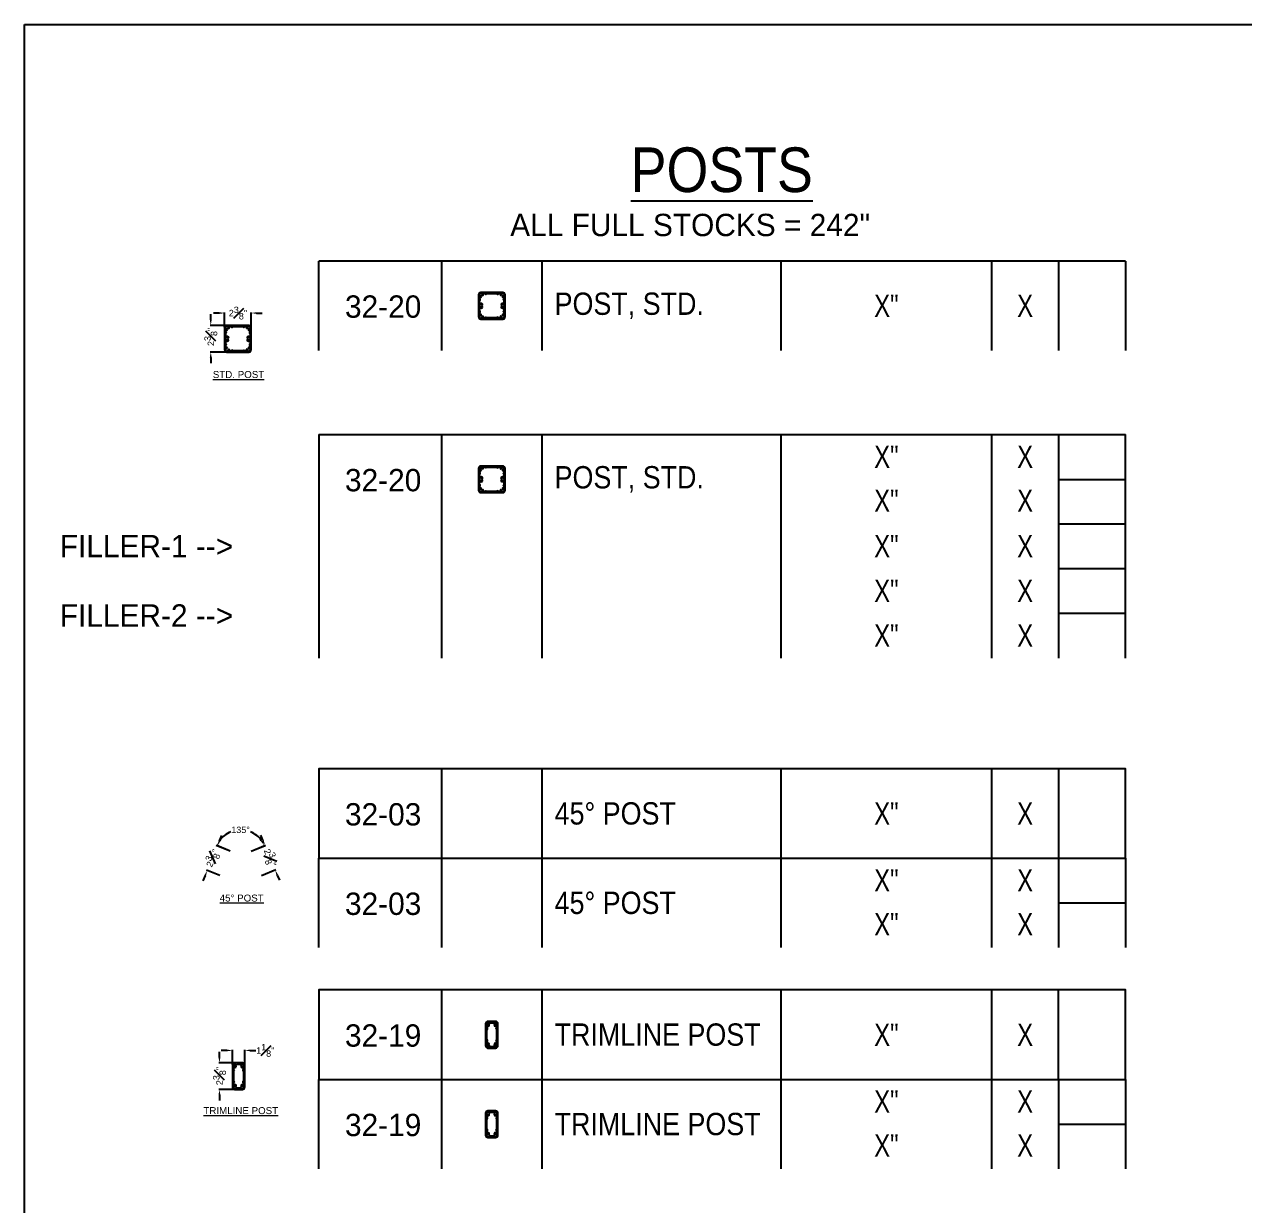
# Model space of a CAD drawing. Header units: inches. Extents: x -333 to 1223, y -450 to 45.
# Drawn here: x -26.4 to 82.8, y -72.9 to 32.9 of the extents above; entities that cross this region are included whole.
import ezdxf
from ezdxf.enums import TextEntityAlignment as Align

# ---------------------------------------------------------------- set-up
doc = ezdxf.new("R2010")
doc.units = ezdxf.units.IN
doc.header["$MEASUREMENT"] = 0
doc.layers.get('Defpoints').update_dxf_attribs({"color": 85})
for name, color, linetype in [('Detail', 251, 'Continuous'), ('Dims', 1, 'Continuous'), ('NOTES', 7, 'Continuous'), ('PL', 252, 'Continuous')]:
    doc.layers.add(name, color=color, linetype=linetype)
doc.styles.add('Schedule', font='GOTHIC.TTF', dxfattribs={"width": 0.9})
doc.styles.add('SM0', font='arial.ttf', dxfattribs={"height": 0.575})
doc.styles.get("Standard").update_dxf_attribs({"font": 'arial.ttf'})
doc.styles.add('style-sm', font='arial.ttf', dxfattribs={"height": 0.25})
doc.dimstyles.new('Arch-sm', dxfattribs={"dimtxt": 0.25, "dimasz": 0.25, "dimexe": 0.0625, "dimexo": 0.0625, "dimgap": 0.125, "dimtad": 0, "dimdec": 4, "dimzin": 0, "dimdsep": 46, "dimlunit": 4, "dimtxsty": 'style-sm', "dimcen": 0.09, "dimclrd": 256, "dimclre": 256, "dimclrt": 7, "dimadec": 1, "dimazin": 1, "dimtfac": 1, "dimtdec": 4, "dimtofl": 0, "dimtmove": 0, "dimatfit": 3, "dimfxl": 0.18, "dimfrac": 1, "dimtolj": 1, "dimtzin": 0, "dimlwd": -1, "dimlwe": -1, "dimarcsym": 0})

# ---------------------------------------------------------------- blocks, each defined once
blk = doc.blocks.new('32-20-BLOCK-1')
for p, q in [((72.27, 0), (0, 0)), ((0, -8.01), (0, 0)), ((10.99, 0), (10.99, -8.01)), ((19.99, 0), (19.99, -8.01)), ((41.4, 0), (41.4, -8.01)), ((60.27, 0), (60.27, -8.01)), ((66.27, 0), (66.27, -8.01)), ((72.27, 0), (72.27, -8.01))]:
    blk.add_line(p, q)
for points in [[(16.48, -5.2, 0.414214), (16.68, -4.99), (16.68, -3.02, 0.414214), (16.48, -2.82), (14.51, -2.82, 0.414214), (14.31, -3.02), (14.31, -4.99, 0.414214), (14.51, -5.2)], [(14.66, -4.16, 1), (14.59, -4.09, -2.347638), (14.59, -3.92, 1), (14.66, -3.85, 0.336086), (14.4, -3.82), (14.4, -3.53, 1), (14.4, -3.41), (14.4, -3.21, 0.128578), (14.51, -3.24, 1), (14.51, -3.14, -2.347638), (14.63, -3.02, 1), (14.72, -3.02, 0.128578), (14.69, -2.92), (14.9, -2.92, 1), (15.02, -2.92), (15.4, -2.92), (15.41, -2.93), (15.42, -2.92), (15.56, -2.92), (15.57, -2.93), (15.58, -2.92), (15.97, -2.92, 1), (16.09, -2.92), (16.29, -2.92, 0.128578), (16.26, -3.02, 1), (16.36, -3.02, -2.347638), (16.48, -3.14, 1), (16.48, -3.24, 0.128578), (16.58, -3.21), (16.58, -3.41, 1), (16.58, -3.53), (16.58, -3.82, 0.336086), (16.33, -3.85, 1), (16.4, -3.92, -2.347638), (16.4, -4.09, 1), (16.33, -4.16, 0.336086), (16.58, -4.19), (16.58, -4.49, 1), (16.58, -4.6), (16.58, -4.81, 0.128578), (16.48, -4.78, 1), (16.48, -4.87, -2.347638), (16.36, -4.99, 1), (16.26, -4.99, 0.128578), (16.29, -5.1), (16.09, -5.1, 1), (15.97, -5.1), (15.02, -5.1, 1), (14.9, -5.1), (14.69, -5.1, 0.128578), (14.72, -4.99, 1), (14.63, -4.99, -2.347638), (14.51, -4.87, 1), (14.51, -4.78, 0.128578), (14.4, -4.81), (14.4, -4.6, 1), (14.4, -4.49), (14.4, -4.19, 0.336086)]]:
    blk.add_lwpolyline(points, format="xyb", close=True)
at = {"layer": 'NOTES', "style": 'Schedule'}
blk.add_text('32-20', height=2, dxfattribs=at).set_placement((5.76, -4.08), align=Align.MIDDLE_CENTER)
at = {"layer": 'NOTES', "insert": (21.12, -4.01), "char_height": 2, "width": 16.7068, "attachment_point": 4, "style": 'Schedule'}
blk.add_mtext('POST, STD.', dxfattribs=at)
at = {"layer": 'NOTES', "style": 'Schedule', "width": 0.8}
for tag, p in [('LEN', (50.84, -4.01)), ('QTY', (63.27, -4.01))]:
    blk.add_attdef(tag, text='', height=2, dxfattribs=at).set_placement(p, align=Align.MIDDLE_CENTER)
blk = doc.blocks.new('32-03-BLOCK-1')
for p, q in [((10.99, 0), (10.99, -8.01)), ((19.99, 0), (19.99, -8.01)), ((41.4, 0), (41.4, -8.01)), ((60.27, 0), (60.27, -8.01)), ((66.27, 0), (66.27, -8.01))]:
    blk.add_line(p, q)
blk.add_lwpolyline([(72.27, -8.01), (72.27, 0), (0, 0), (0, -8.01)])
at = {"layer": 'NOTES', "style": 'Schedule'}
blk.add_text('32-03', height=2, dxfattribs=at).set_placement((5.76, -4.08), align=Align.MIDDLE_CENTER)
at = {"layer": 'NOTES', "insert": (21.12, -4.01), "char_height": 2, "width": 16.7068, "attachment_point": 4, "style": 'Schedule'}
blk.add_mtext('45%%D POST', dxfattribs=at)
at = {"layer": 'NOTES', "style": 'Schedule', "width": 0.8}
for tag, p in [('LEN', (50.84, -4.01)), ('QTY', (63.27, -4.01))]:
    blk.add_attdef(tag, text='', height=2, dxfattribs=at).set_placement(p, align=Align.MIDDLE_CENTER)
blk = doc.blocks.new('32-03-BLOCK-2')
for p, q in [((10.99, 0), (10.99, -8.01)), ((19.99, 0), (19.99, -8.01)), ((41.4, 0), (41.4, -8.01)), ((60.27, 0), (60.27, -8.01)), ((66.27, 0), (66.27, -8.01)), ((66.27, -4.01), (72.27, -4.01))]:
    blk.add_line(p, q)
blk.add_lwpolyline([(0, -8.01), (0, -8.01), (0, 0), (72.27, 0), (72.27, -8.01)])
at = {"layer": 'NOTES', "style": 'Schedule'}
blk.add_text('32-03', height=2, dxfattribs=at).set_placement((5.76, -4.08), align=Align.MIDDLE_CENTER)
at = {"layer": 'NOTES', "insert": (21.12, -4.01), "char_height": 2, "width": 16.7068, "attachment_point": 4, "style": 'Schedule'}
blk.add_mtext('45%%D POST', dxfattribs=at)
at = {"layer": 'NOTES', "style": 'Schedule', "width": 0.8}
for tag, p in [('LEN', (50.84, -1.98)), ('QTY', (63.27, -1.98)), ('LEN2', (50.84, -5.92)), ('QTY2', (63.27, -5.92))]:
    blk.add_attdef(tag, text='', height=2, dxfattribs=at).set_placement(p, align=Align.MIDDLE_CENTER)
blk = doc.blocks.new('32-19-BLOCK-1')
for p, q in [((10.99, 0), (10.99, -8.01)), ((19.99, 0), (19.99, -8.01)), ((41.4, 0), (41.4, -8.01)), ((60.27, 0), (60.27, -8.01))]:
    blk.add_line(p, q)
for points in [[(72.27, -8.01), (72.27, 0), (0, 0), (0, -8.01)], [(66.27, -8.01), (66.27, 0)]]:
    blk.add_lwpolyline(points)
for points in [[(14.94, -3.02), (14.94, -4.99, 0.414214), (15.15, -5.2), (15.84, -5.2, 0.414214), (16.04, -4.99), (16.04, -3.02, 0.414214), (15.84, -2.82), (15.15, -2.82, 0.414214), (14.94, -3.02)], [(15.34, -2.94), (15.65, -2.94, 0.848047), (15.74, -2.97, -2.34745), (15.79, -3.13, 1), (15.74, -3.22, 0.195976), (15.9, -3.23, -0.510056), (15.92, -3.24), (15.92, -3.41, 1), (15.92, -3.53), (15.92, -4.48, 1), (15.92, -4.6), (15.92, -4.77, -0.510068), (15.9, -4.79, 0.195966), (15.74, -4.8, 1.000018), (15.79, -4.89, -2.347508), (15.74, -5.05, 0.848063), (15.65, -5.08), (15.34, -5.08, 0.848048), (15.25, -5.05, -2.34745), (15.2, -4.89, 1), (15.24, -4.8, 0.195976), (15.08, -4.79, -0.510055), (15.06, -4.77), (15.06, -4.6, 1), (15.06, -4.48), (15.06, -3.53, 1), (15.06, -3.41), (15.06, -3.24, -0.510068), (15.08, -3.23, 0.195966), (15.24, -3.22, 1.000018), (15.2, -3.13, -2.347506), (15.25, -2.97, 0.848063), (15.34, -2.94, -2.132183)]]:
    blk.add_lwpolyline(points, format="xyb")
at = {"layer": 'NOTES', "style": 'Schedule'}
blk.add_text('32-19', height=2, dxfattribs=at).set_placement((5.76, -4.08), align=Align.MIDDLE_CENTER)
at = {"layer": 'NOTES', "insert": (21.12, -4.01), "char_height": 2, "width": 20.2828, "attachment_point": 4, "style": 'Schedule'}
blk.add_mtext('TRIMLINE POST', dxfattribs=at)
at = {"layer": 'NOTES', "style": 'Schedule', "width": 0.8}
for tag, p in [('LEN', (50.84, -4.01)), ('QTY', (63.27, -4.01))]:
    blk.add_attdef(tag, text='', height=2, dxfattribs=at).set_placement(p, align=Align.MIDDLE_CENTER)
blk = doc.blocks.new('32-19-BLOCK-2')
for p, q in [((10.99, 0), (10.99, -8.01)), ((19.99, 0), (19.99, -8.01)), ((41.4, 0), (41.4, -8.01)), ((60.27, 0), (60.27, -8.01)), ((66.27, -4.01), (72.27, -4.01))]:
    blk.add_line(p, q)
for points in [[(0, -8.01), (0, 0), (72.27, 0), (72.27, -8.01)], [(66.27, 0), (66.27, -8.01)]]:
    blk.add_lwpolyline(points)
for points in [[(14.94, -3.02), (14.94, -4.99, 0.414214), (15.15, -5.2), (15.84, -5.2, 0.414214), (16.04, -4.99), (16.04, -3.02, 0.414214), (15.84, -2.82), (15.15, -2.82, 0.414214), (14.94, -3.02)], [(15.34, -2.94), (15.65, -2.94, 0.848047), (15.74, -2.97, -2.34745), (15.79, -3.13, 1), (15.74, -3.22, 0.195976), (15.9, -3.23, -0.510056), (15.92, -3.24), (15.92, -3.41, 1), (15.92, -3.53), (15.92, -4.48, 1), (15.92, -4.6), (15.92, -4.77, -0.510068), (15.9, -4.79, 0.195966), (15.74, -4.8, 1.000018), (15.79, -4.89, -2.347508), (15.74, -5.05, 0.848063), (15.65, -5.08), (15.34, -5.08, 0.848048), (15.25, -5.05, -2.34745), (15.2, -4.89, 1), (15.24, -4.8, 0.195976), (15.08, -4.79, -0.510055), (15.06, -4.77), (15.06, -4.6, 1), (15.06, -4.48), (15.06, -3.53, 1), (15.06, -3.41), (15.06, -3.24, -0.510068), (15.08, -3.23, 0.195966), (15.24, -3.22, 1.000018), (15.2, -3.13, -2.347506), (15.25, -2.97, 0.848063), (15.34, -2.94, -2.132183)]]:
    blk.add_lwpolyline(points, format="xyb")
at = {"layer": 'NOTES', "style": 'Schedule'}
blk.add_text('32-19', height=2, dxfattribs=at).set_placement((5.76, -4.08), align=Align.MIDDLE_CENTER)
at = {"layer": 'NOTES', "insert": (21.12, -4.01), "char_height": 2, "width": 20.2828, "attachment_point": 4, "style": 'Schedule'}
blk.add_mtext('TRIMLINE POST', dxfattribs=at)
at = {"layer": 'NOTES', "style": 'Schedule', "width": 0.8}
for tag, p in [('LEN', (50.84, -1.98)), ('QTY', (63.27, -1.98)), ('LEN2', (50.84, -5.92)), ('QTY2', (63.27, -5.92))]:
    blk.add_attdef(tag, text='', height=2, dxfattribs=at).set_placement(p, align=Align.MIDDLE_CENTER)
blk = doc.blocks.new('*D65')
at = {"layer": 'Defpoints', "color": 0, "transparency": 16777216}
for p in [(-6.64, -59.04), (-7.74, -60.36), (-6.64, -60.36)]:
    blk.add_point(p, dxfattribs=at)
at = {"layer": 'Dims', "transparency": 16777216}
for p, q in [((-7.74, -60.3), (-7.74, -58.98)), ((-6.64, -60.3), (-6.64, -58.98)), ((-8.24, -59.04), (-8.74, -59.04)), ((-6.14, -59.04), (-5.64, -59.04))]:
    blk.add_line(p, q, dxfattribs=at)
for points in [[(-8.24, -58.96), (-8.24, -59.12), (-7.74, -59.04)], [(-6.14, -58.96), (-6.14, -59.12), (-6.64, -59.04)]]:
    blk.add_solid(points, dxfattribs=at)
at = {"layer": 'Dims', "color": 7, "transparency": 16777216, "insert": (-4.8, -59.04), "char_height": 0.575, "attachment_point": 5, "style": 'SM0'}
blk.add_mtext('\\A1;1{\\H1.000000x;\\S1#8;}"', dxfattribs=at)
blk = doc.blocks.new('*D66')
at = {"layer": 'Defpoints', "color": 0, "transparency": 16777216}
for p in [(-7.54, -60.16), (-8.9, -62.53), (-7.54, -62.53)]:
    blk.add_point(p, dxfattribs=at)
at = {"layer": 'Dims', "transparency": 16777216}
for p, q in [((-8.9, -59.66), (-8.9, -59.16)), ((-7.6, -60.16), (-8.96, -60.16)), ((-7.6, -62.53), (-8.96, -62.53)), ((-8.9, -63.03), (-8.9, -63.53))]:
    blk.add_line(p, q, dxfattribs=at)
for points in [[(-8.99, -59.66), (-8.82, -59.66), (-8.9, -60.16)], [(-8.99, -63.03), (-8.82, -63.03), (-8.9, -62.53)]]:
    blk.add_solid(points, dxfattribs=at)
at = {"layer": 'Dims', "color": 7, "transparency": 16777216, "insert": (-8.9, -61.34), "char_height": 0.575, "attachment_point": 5, "rotation": 90, "style": 'SM0'}
blk.add_mtext('\\A1;2{\\H1.000000x;\\S3#8;}"', dxfattribs=at)
blk = doc.blocks.new('*D49')
at = {"layer": 'Defpoints', "color": 0, "transparency": 16777216}
for p in [(-7.9, -41.21), (-9.99, -42.91), (-8.81, -43.4)]:
    blk.add_point(p, dxfattribs=at)
at = {"layer": 'Dims', "transparency": 16777216}
for p, q in [((-8.89, -40.25), (-8.7, -39.79)), ((-7.95, -41.18), (-9.14, -40.69)), ((-10.18, -43.37), (-10.38, -43.83)), ((-8.86, -43.38), (-10.05, -42.89))]:
    blk.add_line(p, q, dxfattribs=at)
for points in [[(-8.97, -40.22), (-8.81, -40.28), (-9.08, -40.71)], [(-10.26, -43.34), (-10.11, -43.4), (-9.99, -42.91)]]:
    blk.add_solid(points, dxfattribs=at)
at = {"layer": 'Dims', "color": 7, "transparency": 16777216, "insert": (-9.54, -41.81), "char_height": 0.575, "attachment_point": 5, "rotation": 67.5, "style": 'SM0'}
blk.add_mtext('\\A1;2{\\H1.000000x;\\S3#8;}"', dxfattribs=at)
blk = doc.blocks.new('*D50')
at = {"layer": 'Defpoints', "color": 0, "transparency": 16777216}
for p in [(-6.12, -41.21), (-5.21, -43.4), (-3.91, -42.87)]:
    blk.add_point(p, dxfattribs=at)
at = {"layer": 'Dims', "transparency": 16777216}
for p, q in [((-5.02, -40.21), (-5.21, -39.75)), ((-6.06, -41.18), (-4.77, -40.65)), ((-5.15, -43.38), (-3.86, -42.84)), ((-3.72, -43.33), (-3.53, -43.79))]:
    blk.add_line(p, q, dxfattribs=at)
for points in [[(-4.94, -40.18), (-5.09, -40.24), (-4.82, -40.67)], [(-3.65, -43.3), (-3.8, -43.36), (-3.91, -42.87)]]:
    blk.add_solid(points, dxfattribs=at)
at = {"layer": 'Dims', "color": 7, "transparency": 16777216, "insert": (-4.37, -41.77), "char_height": 0.575, "attachment_point": 5, "rotation": 292.5, "style": 'SM0'}
blk.add_mtext('\\A1;2{\\H1.000000x;\\S3#8;}"', dxfattribs=at)
blk = doc.blocks.new('*D51')
at = {"layer": 'Defpoints', "color": 0, "transparency": 16777216}
for p in [(-6.13, -39.45), (-7.9, -41.21), (-6.12, -41.21), (-7.1, -41.54), (-6.91, -41.54)]:
    blk.add_point(p, dxfattribs=at)
at = {"layer": 'Dims', "transparency": 16777216}
for p, q in [((-7.95, -41.18), (-9.19, -40.67)), ((-6.06, -41.18), (-4.82, -40.67))]:
    blk.add_line(p, q, dxfattribs=at)
for start, end in [(112.6457, 145.0163), (34.9837, 67.3543)]:
    blk.add_arc((-7.01, -41.57), 2.3, start, end, dxfattribs=at)
for points in [[(-8.82, -40.3), (-8.96, -40.22), (-9.13, -40.69)], [(-5.05, -40.22), (-5.2, -40.3), (-4.88, -40.69)]]:
    blk.add_solid(points, dxfattribs=at)
at = {"layer": 'Dims', "color": 7, "transparency": 16777216, "insert": (-7.01, -39.28), "char_height": 0.575, "attachment_point": 5, "style": 'SM0'}
blk.add_mtext('\\A1;135°', dxfattribs=at)
blk = doc.blocks.new('*D19')
at = {"layer": 'Defpoints', "color": 0, "transparency": 16777216}
for p in [(-8.44, 7.03), (-8.44, 5.71), (-6.07, 5.71)]:
    blk.add_point(p, dxfattribs=at)
at = {"layer": 'Dims', "transparency": 16777216}
for p, q in [((-8.94, 7.03), (-9.44, 7.03)), ((-8.44, 5.77), (-8.44, 7.09)), ((-6.07, 5.77), (-6.07, 7.09)), ((-5.57, 7.03), (-5.07, 7.03))]:
    blk.add_line(p, q, dxfattribs=at)
for points in [[(-8.94, 7.11), (-8.94, 6.95), (-8.44, 7.03)], [(-5.57, 7.11), (-5.57, 6.95), (-6.07, 7.03)]]:
    blk.add_solid(points, dxfattribs=at)
at = {"layer": 'Dims', "color": 7, "transparency": 16777216, "insert": (-7.25, 7.03), "char_height": 0.575, "attachment_point": 5, "style": 'SM0'}
blk.add_mtext('\\A1;2{\\H1.000000x;\\S3#8;}"', dxfattribs=at)
blk = doc.blocks.new('*D20')
at = {"layer": 'Defpoints', "color": 0, "transparency": 16777216}
for p in [(-9.68, 5.92), (-8.24, 5.92), (-8.24, 3.54)]:
    blk.add_point(p, dxfattribs=at)
at = {"layer": 'Dims', "transparency": 16777216}
for p, q in [((-9.68, 6.42), (-9.68, 6.92)), ((-8.3, 5.92), (-9.75, 5.92)), ((-8.3, 3.54), (-9.75, 3.54)), ((-9.68, 3.04), (-9.68, 2.54))]:
    blk.add_line(p, q, dxfattribs=at)
for points in [[(-9.77, 6.42), (-9.6, 6.42), (-9.68, 5.92)], [(-9.77, 3.04), (-9.6, 3.04), (-9.68, 3.54)]]:
    blk.add_solid(points, dxfattribs=at)
at = {"layer": 'Dims', "color": 7, "transparency": 16777216, "insert": (-9.68, 4.89), "char_height": 0.575, "attachment_point": 5, "rotation": 90, "style": 'SM0'}
blk.add_mtext('\\A1;2{\\H1.000000x;\\S3#8;}"', dxfattribs=at)
blk = doc.blocks.new('32-20-BLOCK-0')
for p, q in [((0, 0), (0, -8.01)), ((0, 0), (72.27, 0)), ((10.99, 0), (10.99, -8.01)), ((19.99, 0), (19.99, -8.01)), ((41.4, 0), (41.4, -8.01)), ((60.27, 0), (60.27, -8.01)), ((66.27, 0), (66.27, -8.01)), ((72.27, -8.01), (72.27, 0)), ((66.27, -4.01), (72.27, -4.01))]:
    blk.add_line(p, q)
for points in [[(16.48, -5.2, 0.414214), (16.68, -4.99), (16.68, -3.02, 0.414214), (16.48, -2.82), (14.51, -2.82, 0.414214), (14.31, -3.02), (14.31, -4.99, 0.414214), (14.51, -5.2)], [(14.66, -4.16, 1), (14.59, -4.09, -2.347638), (14.59, -3.92, 1), (14.66, -3.85, 0.336086), (14.4, -3.82), (14.4, -3.53, 1), (14.4, -3.41), (14.4, -3.21, 0.128578), (14.51, -3.24, 1), (14.51, -3.14, -2.347638), (14.63, -3.02, 1), (14.72, -3.02, 0.128578), (14.69, -2.92), (14.9, -2.92, 1), (15.02, -2.92), (15.4, -2.92), (15.41, -2.93), (15.42, -2.92), (15.56, -2.92), (15.57, -2.93), (15.58, -2.92), (15.97, -2.92, 1), (16.09, -2.92), (16.29, -2.92, 0.128578), (16.26, -3.02, 1), (16.36, -3.02, -2.347638), (16.48, -3.14, 1), (16.48, -3.24, 0.128578), (16.58, -3.21), (16.58, -3.41, 1), (16.58, -3.53), (16.58, -3.82, 0.336086), (16.33, -3.85, 1), (16.4, -3.92, -2.347638), (16.4, -4.09, 1), (16.33, -4.16, 0.336086), (16.58, -4.19), (16.58, -4.49, 1), (16.58, -4.6), (16.58, -4.81, 0.128578), (16.48, -4.78, 1), (16.48, -4.87, -2.347638), (16.36, -4.99, 1), (16.26, -4.99, 0.128578), (16.29, -5.1), (16.09, -5.1, 1), (15.97, -5.1), (15.02, -5.1, 1), (14.9, -5.1), (14.69, -5.1, 0.128578), (14.72, -4.99, 1), (14.63, -4.99, -2.347638), (14.51, -4.87, 1), (14.51, -4.78, 0.128578), (14.4, -4.81), (14.4, -4.6, 1), (14.4, -4.49), (14.4, -4.19, 0.336086)]]:
    blk.add_lwpolyline(points, format="xyb", close=True)
at = {"layer": 'NOTES', "style": 'Schedule'}
blk.add_text('32-20', height=2, dxfattribs=at).set_placement((5.76, -4.08), align=Align.MIDDLE_CENTER)
at = {"layer": 'NOTES', "insert": (21.12, -4.01), "char_height": 2, "width": 16.7068, "attachment_point": 4, "style": 'Schedule'}
blk.add_mtext('POST, STD.', dxfattribs=at)
at = {"layer": 'NOTES', "style": 'Schedule', "width": 0.8}
for tag, p in [('LEN', (50.84, -1.98)), ('QTY', (63.27, -1.98)), ('LEN2', (50.84, -5.92)), ('QTY2', (63.27, -5.92))]:
    blk.add_attdef(tag, text='', height=2, dxfattribs=at).set_placement(p, align=Align.MIDDLE_CENTER)
blk = doc.blocks.new('FILLER-1')
for p, q in [((0, 0), (0, -4.01)), ((10.99, 0), (10.99, -4.01)), ((19.99, 0), (19.99, -4.01)), ((41.4, 0), (41.4, -4.01)), ((60.27, 0), (60.27, -4.01))]:
    blk.add_line(p, q)
blk.add_lwpolyline([(72.27, -4.01), (72.27, 0), (66.27, 0), (66.27, -4.01)])
at = {"layer": 'NOTES', "style": 'Schedule', "width": 0.8}
for tag, p in [('LEN', (50.84, -1.98)), ('QTY', (63.27, -1.98))]:
    blk.add_attdef(tag, text='', height=2, dxfattribs=at).set_placement(p, align=Align.MIDDLE_CENTER)

msp = doc.modelspace()

# ---------------------------------------------------------------- linework, layer by layer
at = {"layer": 'Detail'}
for points in [[(-6.27031, 3.53972, 0.414213562), (-6.0652, 3.74484), (-6.0652, 5.71059, 0.414213562), (-6.27031, 5.91571), (-8.23606, 5.91571, 0.414213562), (-8.44118, 5.71059), (-8.44118, 3.74484, 0.414213562), (-8.23606, 3.53972)], [(-8.08872, 4.57416, 1), (-8.15593, 4.64411, -2.347637979), (-8.15593, 4.81132, 1), (-8.08872, 4.88127, 0.336085618), (-8.34418, 4.91129), (-8.34418, 5.20547, 1), (-8.34418, 5.32122), (-8.34418, 5.52722, 0.128577632), (-8.24051, 5.49788, 1), (-8.23857, 5.59487, -2.347637979), (-8.12034, 5.7131, 1), (-8.02336, 5.71504, 0.128577632), (-8.05269, 5.81871), (-7.84669, 5.81871, 1), (-7.73094, 5.81871), (-7.34177, 5.81871), (-7.33193, 5.80887), (-7.32209, 5.81871), (-7.18429, 5.81871), (-7.17445, 5.80887), (-7.16461, 5.81871), (-6.77543, 5.81871, 1), (-6.65968, 5.81871), (-6.45369, 5.81871, 0.128577632), (-6.48302, 5.71504, 1), (-6.38604, 5.7131, -2.347637979), (-6.2678, 5.59487, 1), (-6.26587, 5.49788, 0.128577632), (-6.1622, 5.52722), (-6.1622, 5.32122, 1), (-6.1622, 5.20547), (-6.1622, 4.91129, 0.336085618), (-6.41766, 4.88127, 1), (-6.35045, 4.81132, -2.347637979), (-6.35045, 4.64411, 1), (-6.41766, 4.57416, 0.336085618), (-6.1622, 4.54414), (-6.1622, 4.24996, 1), (-6.1622, 4.13421), (-6.1622, 3.92822, 0.128577632), (-6.26587, 3.95755, 1), (-6.2678, 3.86057, -2.347637979), (-6.38604, 3.74233, 1), (-6.48302, 3.74039, 0.128577632), (-6.45369, 3.63672), (-6.65968, 3.63672, 1), (-6.77543, 3.63672), (-7.73094, 3.63672, 1), (-7.84669, 3.63672), (-8.05269, 3.63672, 0.128577632), (-8.02336, 3.74039, 1), (-8.12034, 3.74233, -2.347637979), (-8.23857, 3.86057, 1), (-8.24051, 3.95755, 0.128577632), (-8.34418, 3.92822), (-8.34418, 4.13421, 1), (-8.34418, 4.24996), (-8.34418, 4.54414, 0.336085618)]]:
    msp.add_lwpolyline(points, format="xyb", close=True, dxfattribs=at)
for points in [[(-7.74102, -60.36058), (-7.74102, -62.32692, 0.414213562), (-7.5363, -62.53164), (-6.84574, -62.53164, 0.414213562), (-6.64102, -62.32692), (-6.64102, -60.36038, 0.414213562), (-6.84574, -60.15566), (-7.5361, -60.15566, 0.414213573), (-7.74102, -60.36058)], [(-7.3438, -60.27377), (-7.03824, -60.27377, 0.848047266), (-6.94779, -60.30517, -2.347449778), (-6.89723, -60.46457, 1), (-6.94015, -60.5516, 0.195975724), (-6.77977, -60.56303, -0.51005612), (-6.75913, -60.578), (-6.75913, -60.75035, 1), (-6.75913, -60.86609), (-6.75913, -61.82121, 1), (-6.75913, -61.93696), (-6.75913, -62.1093, -0.510067609), (-6.77977, -62.12427, 0.195966335), (-6.94015, -62.1357, 1.0000178), (-6.89723, -62.22274, -2.34750752), (-6.94779, -62.38213, 0.84806286), (-7.03824, -62.41353), (-7.3438, -62.41353, 0.848047743), (-7.43425, -62.38213, -2.347449698), (-7.48481, -62.22274, 1), (-7.44189, -62.1357, 0.195975524), (-7.60227, -62.12427, -0.51005518), (-7.62291, -62.1093), (-7.62291, -61.93696, 1), (-7.62291, -61.82121), (-7.62291, -60.86609, 1), (-7.62291, -60.75035), (-7.62291, -60.578, -0.510067671), (-7.60227, -60.56303, 0.195966411), (-7.44189, -60.5516, 1.000017653), (-7.48481, -60.46457, -2.347506377), (-7.43425, -60.30517, 0.84806256), (-7.3438, -60.27377, -2.132183205)]]:
    msp.add_lwpolyline(points, format="xyb", dxfattribs=at)
at = {"layer": 'PL'}
msp.add_lwpolyline([(-26.37791, 32.89608), (283.48766, 32.89608), (283.48766, -305), (-26.37791, -305)], close=True, dxfattribs=at)

# ---------------------------------------------------------------- block references
for name, p, values in [('32-20-BLOCK-1', (0, 11.69096), {'LEN': 'X"', 'QTY': 'X'}), ('32-20-BLOCK-0', (0, -3.86055), {'LEN': 'X"', 'QTY': 'X', 'LEN2': 'X"', 'QTY2': 'X'}), ('FILLER-1', (0, -11.87509), {'LEN': 'X"', 'QTY': 'X'}), ('FILLER-1', (0, -15.88237), {'LEN': 'X"', 'QTY': 'X'}), ('FILLER-1', (0, -19.88964), {'LEN': 'X"', 'QTY': 'X'}), ('32-03-BLOCK-1', (0, -33.80522), {'LEN': 'X"', 'QTY': 'X'}), ('32-03-BLOCK-2', (0, -41.81976), {'LEN': 'X"', 'QTY': 'X', 'LEN2': 'X"', 'QTY2': 'X'}), ('32-19-BLOCK-1', (0, -53.62441), {'LEN': 'X"', 'QTY': 'X'}), ('32-19-BLOCK-2', (0, -61.63896), {'LEN': 'X"', 'QTY': 'X', 'LEN2': 'X"', 'QTY2': 'X'})]:
    msp.add_blockref(name, p, dxfattribs=at).add_auto_attribs(values)

# ---------------------------------------------------------------- texts
at = {"layer": 'Defpoints', "style": 'Schedule'}
for s, p in [('ALL FULL STOCKS = 242"', (33.26359, 14.92238)), ('FILLER-1 -->', (-15.44032, -13.85469)), ('FILLER-2 -->', (-15.44032, -20.06823))]:
    msp.add_text(s, height=2, dxfattribs=at).set_placement(p, align=Align.MIDDLE_CENTER)
at = {"layer": 'Dims', "lineweight": 0, "ltscale": 4, "char_height": 0.625, "width": 9.2876192, "attachment_point": 5}
for s, insert in [('{\\LSTD. POST}', (-7.19566, 1.51885)), ('{\\L45%%D POST}', (-6.91164, -45.39207)), ('{\\LTRIMLINE POST}', (-6.99439, -64.43842))]:
    msp.add_mtext(s, dxfattribs=dict(at, insert=insert))
at = {"layer": 'NOTES', "insert": (36.09344, 17.81443), "char_height": 4, "width": 33.4135396, "attachment_point": 8, "style": 'Schedule'}
msp.add_mtext('{\\LPOSTS}', dxfattribs=at)

# ---------------------------------------------------------------- dimensions: what is measured, and where the dimension line sits
at = {"layer": 'Dims'}
dim = msp.add_linear_dim(base=(-9.68306, 5.91571), p1=(-8.23606, 3.53972), p2=(-8.23606, 5.91571), angle=90, dimstyle='Arch-sm', override={"dimtxt": 0.625, "dimasz": 0.5, "dimtxsty": 'SM0'}, dxfattribs=at)
dim.commit()
dim.dimension.update_dxf_attribs({"geometry": '*D20', "text_midpoint": (-9.68306, 4.89267), "dimtype": 160})
dim = msp.add_linear_dim(base=(-8.44118, 7.03134), p1=(-6.0652, 5.71059), p2=(-8.44118, 5.71059), dimstyle='Arch-sm', override={"dimtxt": 0.625, "dimasz": 0.5, "dimtxsty": 'SM0'}, dxfattribs=at)
dim.commit()
dim.dimension.update_dxf_attribs({"geometry": '*D19', "text_midpoint": (-7.25319, 7.03134), "dimtype": 160})
dim = msp.add_angular_dim_2l(base=(-6.12612, -39.45055), line1=((-6.91038, -41.53526), (-6.11614, -41.20628)), line2=((-7.89595, -41.20628), (-7.10172, -41.53526)), dimstyle='Arch-sm', override={"dimtxt": 0.625, "dimasz": 0.5, "dimtxsty": 'SM0', "dimadec": 0}, dxfattribs=at)
dim.commit()
dim.dimension.update_dxf_attribs({"geometry": '*D51', "text_midpoint": (-7.00605, -39.27553), "dimtype": 162})
for p1, p2, distance, picture, middle in [((-7.89595, -41.20628), (-8.8052, -43.4014), -1.28521, '*D49', (-9.53795, -41.81201)), ((-6.11614, -41.20628), (-5.20689, -43.4014), 1.39864, '*D50', (-4.36934, -41.7686))]:
    dim = msp.add_aligned_dim(p1=p1, p2=p2, distance=distance, dimstyle='Arch-sm', override={"dimtxt": 0.625, "dimasz": 0.5, "dimtxsty": 'SM0'}, dxfattribs=at)
    dim.commit()
    dim.dimension.update_dxf_attribs({"geometry": picture, "text_midpoint": middle})
dim = msp.add_linear_dim(base=(-6.64102, -59.03976), p1=(-7.74102, -60.36058), p2=(-6.64102, -60.36038), dimstyle='Arch-sm', override={"dimtxt": 0.625, "dimasz": 0.5, "dimtxsty": 'SM0'}, dxfattribs=at)
dim.commit()
dim.dimension.update_dxf_attribs({"geometry": '*D65', "text_midpoint": (-4.80224, -59.03976)})
dim = msp.add_linear_dim(base=(-8.90176, -62.53164), p1=(-7.5361, -60.15566), p2=(-7.5363, -62.53164), angle=90, dimstyle='Arch-sm', override={"dimtxt": 0.625, "dimasz": 0.5, "dimtxsty": 'SM0'}, dxfattribs=at)
dim.commit()
dim.dimension.update_dxf_attribs({"geometry": '*D66', "text_midpoint": (-8.90176, -61.34365)})

doc.saveas('drawing.dxf')
